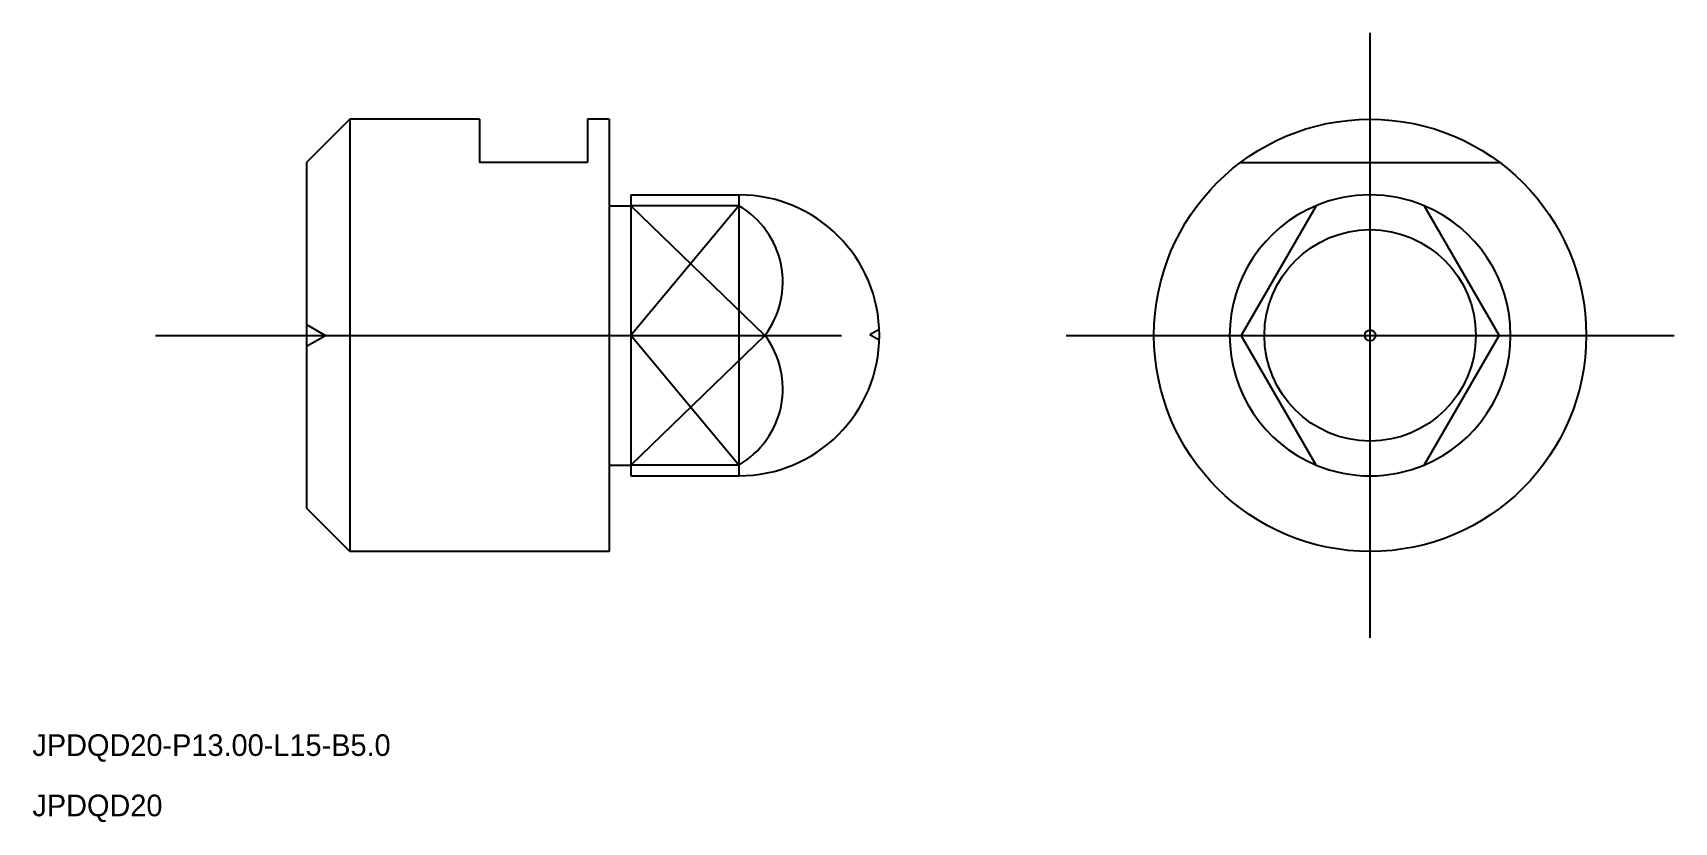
# Model space of a CAD drawing. Extents: x 556.9 to 632.8, y 576.6 to 613.1.
import ezdxf

# ---------------------------------------------------------------- set-up
doc = ezdxf.new("R2010")
doc.units = 0
for name, pattern in [('CENTER', [50.8, 31.75, -6.35, 6.35, -6.35]), ('DASHED', [19.05, 12.7, -6.35]), ('PHANTOM', [63.5, 31.75, -6.35, 6.35, -6.35, 6.35, -6.35])]:
    doc.linetypes.add(name, pattern=pattern)
doc.layers.get('0').update_dxf_attribs({"linetype": 'CONTINUOUS'})
doc.layers.add('CENTER', color=1, linetype='CENTER')

msp = doc.modelspace()

# ---------------------------------------------------------------- linework, layer by layer
at = {"color": 7, "linetype": 'CONTINUOUS'}
for p, q in [((571.545, 609.101), (569.545, 607.101)), ((571.545, 609.101), (571.545, 589.101)), ((577.545, 609.101), (571.545, 609.101)), ((577.545, 609.101), (577.545, 607.101)), ((583.545, 609.101), (582.545, 609.101)), ((582.545, 609.101), (582.545, 607.101)), ((583.545, 609.101), (583.545, 589.101)), ((569.545, 607.101), (569.545, 591.101)), ((582.545, 607.101), (577.545, 607.101)), ((584.545, 605.601), (589.545, 605.601)), ((584.545, 605.601), (584.545, 592.601)), ((589.545, 605.601), (589.545, 592.601)), ((583.545, 605.101), (584.545, 605.101)), ((589.545, 605.101), (584.545, 605.101)), ((616.25, 605.101), (612.786, 599.101)), ((621.25, 605.101), (624.714, 599.101)), ((584.545, 599.101), (590.751, 599.101)), ((616.25, 593.101), (612.786, 599.101)), ((621.25, 593.101), (624.714, 599.101)), ((583.545, 593.101), (584.545, 593.101)), ((589.545, 593.101), (584.545, 593.101)), ((584.545, 592.601), (589.545, 592.601)), ((571.545, 589.101), (569.545, 591.101)), ((583.545, 589.101), (571.545, 589.101))]:
    msp.add_line(p, q, dxfattribs=at)
at = {"color": 3, "linetype": 'DASHED'}
for p, q in [((612.75, 607.101), (624.75, 607.101)), ((569.545, 599.601), (570.411, 599.101)), ((596.039, 599.372), (595.606, 599.122)), ((569.545, 598.601), (570.411, 599.101)), ((596.039, 598.872), (595.606, 599.122))]:
    msp.add_line(p, q, dxfattribs=at)
at = {"color": 3, "linetype": 'CONTINUOUS'}
for p, q in [((589.545, 605.101), (584.545, 599.101)), ((590.751, 599.101), (584.545, 605.101)), ((590.751, 599.101), (584.545, 593.101)), ((589.545, 593.101), (584.545, 599.101))]:
    msp.add_line(p, q, dxfattribs=at)
at = {"color": 7, "linetype": 'CONTINUOUS'}
for radius in [10, 4.892, 0.25]:
    msp.add_circle((618.75, 599.101), radius, dxfattribs=at)
for centre, start, end in [((589.545, 599.101), 270, 90), ((618.75, 599.101), 67.38014, 112.61986), ((618.75, 599.101), 247.38014, 292.61986)]:
    msp.add_arc(centre, 6.5, start, end, dxfattribs=at)
for centre, start, end in [((587.482, 601.565), 323.00081, 59.74576), ((587.482, 596.637), 300.25424, 36.99919)]:
    msp.add_arc(centre, 4.094, start, end)
at = {"color": 3, "linetype": 'PHANTOM'}
for start, end in [(112.61986, 247.38014), (292.61986, 67.38014)]:
    msp.add_arc((618.75, 599.101), 6.5, start, end, dxfattribs=at)
at = {"layer": 'CENTER', "color": 1, "linetype": 'CENTER'}
for p, q in [((618.75, 585.101), (618.75, 613.101)), ((562.545, 599.101), (599.545, 599.101)), ((604.682, 599.101), (632.819, 599.101))]:
    msp.add_line(p, q, dxfattribs=at)

# ---------------------------------------------------------------- texts
at = {"color": 7, "linetype": 'CONTINUOUS'}
for s, p in [('JPDQD20-P13.00-L15-B5.0', (556.855, 579.641)), ('JPDQD20', (556.855, 576.849))]:
    msp.add_text(s, height=1, dxfattribs=at).set_placement(p)

doc.saveas('drawing.dxf')
